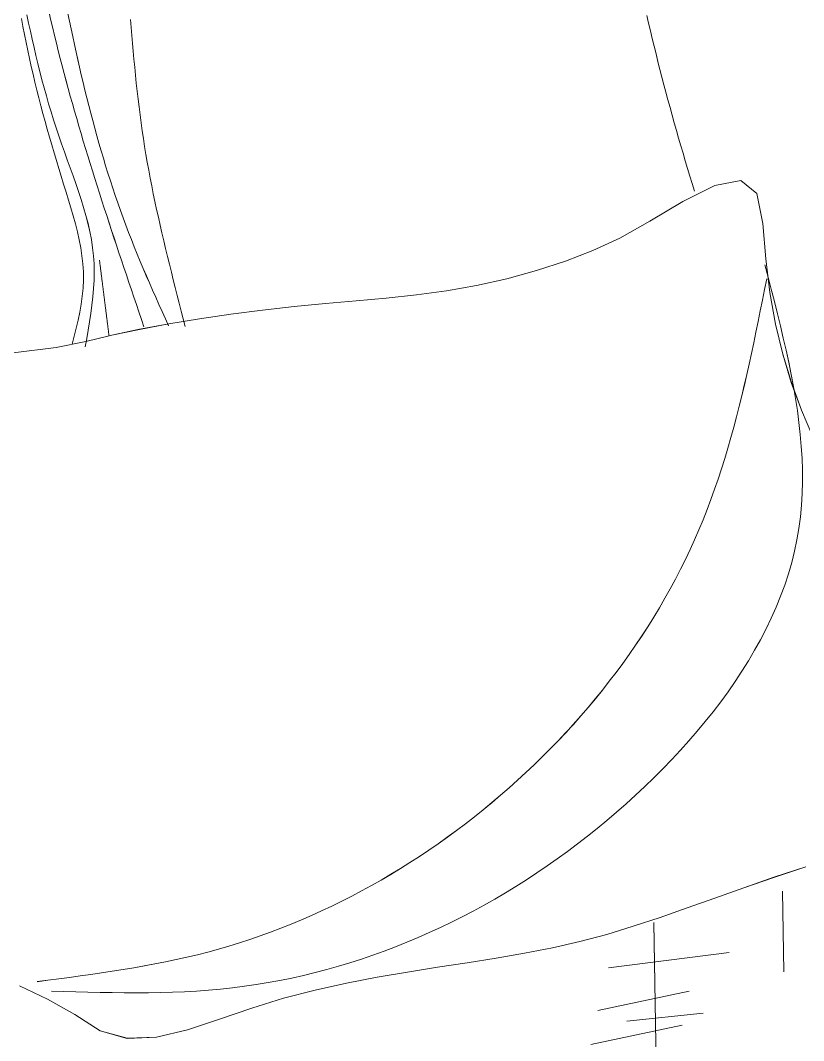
# Model space of a CAD drawing. Header units: centimetres. Extents: x 3695 to 5327, y 1631 to 2449.
# Drawn here: x 4581.9 to 4628.6, y 1905.7 to 1966.5 of the extents above; entities that cross this region are included whole.
import ezdxf

# ---------------------------------------------------------------- set-up
doc = ezdxf.new("R2010")
doc.units = ezdxf.units.CM
doc.layers.add('傢俱', color=7, linetype='Continuous', lineweight=15)

# ---------------------------------------------------------------- blocks, each defined once
blk = doc.blocks.new('沙發030')
for p, q in [((122.175, -75.342), (122.175, -113.768)), ((120.588, -107.637), (126.063, -106.57)), ((151.942, -107.429), (150.087, -107.834)), ((153.696, -107.379), (151.942, -107.429)), ((155.307, -107.844), (153.696, -107.379)), ((119.34, -108.315), (123.88, -107.915)), ((150.087, -107.834), (148.174, -108.434)), ((156.79, -108.848), (155.307, -107.844)), ((120.142, -109.649), (125.616, -108.582)), ((148.174, -108.434), (146.244, -109.067)), ((158.415, -109.799), (156.79, -108.848)), ((146.244, -109.067), (144.33, -109.614)), ((142.439, -110.072), (140.572, -110.456)), ((144.33, -109.614), (142.439, -110.072)), ((149.513, -110.134), (148.797, -110.173)), ((150.229, -110.105), (149.513, -110.134)), ((150.947, -110.087), (150.229, -110.105)), ((151.666, -110.078), (150.947, -110.087)), ((152.385, -110.078), (151.666, -110.078)), ((153.105, -110.085), (152.385, -110.078)), ((153.826, -110.099), (153.105, -110.085)), ((154.548, -110.118), (153.826, -110.099)), ((155.27, -110.142), (154.548, -110.118)), ((160.077, -110.607), (158.415, -109.799)), ((114.475, -110.716), (114.475, -115.522)), ((140.572, -110.456), (138.729, -110.781)), ((144.535, -110.683), (143.831, -110.815)), ((145.241, -110.565), (144.535, -110.683)), ((145.949, -110.46), (145.241, -110.565)), ((146.659, -110.368), (145.949, -110.46)), ((147.37, -110.29), (146.659, -110.368)), ((148.083, -110.225), (147.37, -110.29)), ((148.797, -110.173), (148.083, -110.225)), ((155.992, -110.169), (155.27, -110.142)), ((156.714, -110.199), (155.992, -110.169)), ((157.437, -110.232), (156.714, -110.199)), ((158.16, -110.265), (157.437, -110.232)), ((117.716, -111.918), (124.927, -111.118)), ((135.122, -111.316), (133.36, -111.558)), ((136.912, -111.062), (135.122, -111.316)), ((138.729, -110.781), (136.912, -111.062)), ((141.731, -111.289), (141.037, -111.472)), ((142.429, -111.118), (141.731, -111.289)), ((143.129, -110.96), (142.429, -111.118)), ((143.831, -110.815), (143.129, -110.96)), ((155.16, -111.306), (154.52, -111.393)), ((155.8, -111.224), (155.16, -111.306)), ((156.441, -111.144), (155.8, -111.224)), ((157.082, -111.067), (156.441, -111.144)), ((157.723, -110.992), (157.082, -111.067)), ((158.365, -110.918), (157.723, -110.992)), ((159.006, -110.845), (158.365, -110.918)), ((131.627, -111.802), (129.925, -112.065)), ((133.36, -111.558), (131.627, -111.802)), ((139.655, -111.878), (138.968, -112.099)), ((140.344, -111.669), (139.655, -111.878)), ((141.037, -111.472), (140.344, -111.669)), ((151.333, -111.905), (150.698, -112.028)), ((151.969, -111.79), (151.333, -111.905)), ((152.605, -111.682), (151.969, -111.79)), ((153.243, -111.58), (152.605, -111.682)), ((153.881, -111.484), (153.243, -111.58)), ((154.52, -111.393), (153.881, -111.484)), ((128.254, -112.363), (126.616, -112.709)), ((129.925, -112.065), (128.254, -112.363)), ((138.285, -112.333), (137.605, -112.579)), ((138.968, -112.099), (138.285, -112.333)), ((148.801, -112.449), (148.171, -112.609)), ((149.432, -112.3), (148.801, -112.449)), ((150.064, -112.159), (149.432, -112.3)), ((150.698, -112.028), (150.064, -112.159)), ((125.007, -113.115), (123.411, -113.573)), ((126.616, -112.709), (125.007, -113.115)), ((136.254, -113.108), (135.585, -113.39)), ((136.928, -112.837), (136.254, -113.108)), ((137.605, -112.579), (136.928, -112.837)), ((146.291, -113.154), (145.668, -113.357)), ((146.916, -112.961), (146.291, -113.154)), ((147.543, -112.78), (146.916, -112.961)), ((148.171, -112.609), (147.543, -112.78)), ((123.411, -113.573), (121.808, -114.075)), ((134.918, -113.684), (134.256, -113.99)), ((135.585, -113.39), (134.918, -113.684)), ((145.047, -113.57), (144.429, -113.794)), ((145.668, -113.357), (145.047, -113.57)), ((121.808, -114.075), (120.182, -114.613)), ((133.598, -114.308), (132.944, -114.637)), ((134.256, -113.99), (133.598, -114.308)), ((143.199, -114.272), (142.588, -114.527)), ((143.813, -114.028), (143.199, -114.272)), ((144.429, -113.794), (143.813, -114.028)), ((120.182, -114.613), (118.514, -115.178)), ((132.294, -114.977), (131.649, -115.329)), ((132.944, -114.637), (132.294, -114.977)), ((141.98, -114.791), (141.375, -115.065)), ((142.588, -114.527), (141.98, -114.791)), ((118.514, -115.178), (116.785, -115.762)), ((131.649, -115.329), (131.008, -115.692)), ((140.774, -115.348), (140.175, -115.641)), ((141.375, -115.065), (140.774, -115.348)), ((116.785, -115.762), (114.978, -116.356)), ((130.372, -116.066), (129.741, -116.451)), ((131.008, -115.692), (130.372, -116.066)), ((139.581, -115.943), (138.99, -116.255)), ((140.175, -115.641), (139.581, -115.943)), ((114.978, -116.356), (113.074, -116.953)), ((129.741, -116.451), (129.114, -116.847)), ((138.403, -116.575), (137.82, -116.905)), ((138.99, -116.255), (138.403, -116.575)), ((128.493, -117.254), (127.877, -117.672)), ((129.114, -116.847), (128.493, -117.254)), ((137.241, -117.243), (136.666, -117.591)), ((137.82, -116.905), (137.241, -117.243)), ((127.877, -117.672), (127.267, -118.1)), ((136.096, -117.946), (135.531, -118.31)), ((136.666, -117.591), (136.096, -117.946)), ((126.661, -118.539), (126.062, -118.988)), ((127.267, -118.1), (126.661, -118.539)), ((135.531, -118.31), (134.97, -118.683)), ((126.062, -118.988), (125.468, -119.447)), ((134.415, -119.064), (133.865, -119.453)), ((134.97, -118.683), (134.415, -119.064)), ((125.468, -119.447), (124.88, -119.916)), ((133.32, -119.849), (132.78, -120.254)), ((133.865, -119.453), (133.32, -119.849)), ((124.299, -120.396), (123.723, -120.885)), ((124.88, -119.916), (124.299, -120.396)), ((132.78, -120.254), (132.246, -120.666)), ((123.723, -120.885), (123.154, -121.384)), ((131.718, -121.086), (131.196, -121.514)), ((132.246, -120.666), (131.718, -121.086)), ((123.154, -121.384), (122.592, -121.893)), ((131.196, -121.514), (130.68, -121.948)), ((122.592, -121.893), (122.037, -122.412)), ((130.68, -121.948), (130.171, -122.39)), ((122.037, -122.412), (121.492, -122.939)), ((129.668, -122.839), (129.171, -123.295)), ((130.171, -122.39), (129.668, -122.839)), ((120.956, -123.476), (120.43, -124.021)), ((121.492, -122.939), (120.956, -123.476)), ((129.171, -123.295), (128.681, -123.757)), ((120.43, -124.021), (119.915, -124.575)), ((128.681, -123.757), (128.198, -124.227)), ((119.915, -124.575), (119.412, -125.138)), ((127.723, -124.702), (127.254, -125.185)), ((128.198, -124.227), (127.723, -124.702)), ((119.412, -125.138), (118.922, -125.708)), ((127.254, -125.185), (126.793, -125.673)), ((118.922, -125.708), (118.445, -126.287)), ((126.793, -125.673), (126.34, -126.168)), ((118.445, -126.287), (117.983, -126.873)), ((126.34, -126.168), (125.894, -126.669)), ((117.983, -126.873), (117.535, -127.467)), ((125.456, -127.175), (125.027, -127.688)), ((125.894, -126.669), (125.456, -127.175)), ((117.535, -127.467), (117.103, -128.068)), ((125.027, -127.688), (124.605, -128.206)), ((117.103, -128.068), (116.688, -128.676)), ((124.605, -128.206), (124.192, -128.73)), ((116.688, -128.676), (116.289, -129.292)), ((124.192, -128.73), (123.788, -129.259)), ((116.289, -129.292), (115.91, -129.914)), ((123.788, -129.259), (123.392, -129.793)), ((115.91, -129.914), (115.549, -130.542)), ((123.392, -129.793), (123.005, -130.332)), ((115.549, -130.542), (115.207, -131.177)), ((123.005, -130.332), (122.627, -130.877)), ((115.207, -131.177), (114.886, -131.818)), ((122.258, -131.426), (121.899, -131.98)), ((122.627, -130.877), (122.258, -131.426)), ((114.886, -131.818), (114.587, -132.465)), ((121.899, -131.98), (121.549, -132.539)), ((114.587, -132.465), (114.309, -133.118)), ((121.549, -132.539), (121.209, -133.102)), ((114.309, -133.118), (114.054, -133.776)), ((121.209, -133.102), (120.879, -133.67)), ((114.054, -133.776), (113.823, -134.439)), ((120.879, -133.67), (120.559, -134.242)), ((113.823, -134.439), (113.617, -135.108)), ((120.559, -134.242), (120.249, -134.818)), ((120.249, -134.818), (119.949, -135.398)), ((113.617, -135.108), (113.435, -135.781)), ((119.949, -135.398), (119.66, -135.982)), ((113.435, -135.781), (113.28, -136.459)), ((119.66, -135.982), (119.381, -136.569)), ((113.28, -136.459), (113.151, -137.142)), ((119.381, -136.569), (119.113, -137.161)), ((113.151, -137.142), (113.049, -137.829)), ((119.113, -137.161), (118.856, -137.755)), ((113.049, -137.829), (112.972, -138.519)), ((118.856, -137.755), (118.609, -138.353)), ((112.972, -138.519), (112.92, -139.214)), ((118.609, -138.353), (118.371, -138.955)), ((112.92, -139.214), (112.891, -139.912)), ((118.371, -138.955), (118.143, -139.559)), ((112.891, -139.912), (112.884, -140.614)), ((118.143, -139.559), (117.923, -140.166)), ((117.923, -140.166), (117.712, -140.776)), ((112.884, -140.614), (112.897, -141.319)), ((117.712, -140.776), (117.509, -141.388)), ((112.897, -141.319), (112.93, -142.028)), ((117.509, -141.388), (117.313, -142.003)), ((112.93, -142.028), (112.981, -142.739)), ((117.313, -142.003), (117.124, -142.621)), ((112.244, -142.584), (112.894, -144.193)), ((112.981, -142.739), (113.049, -143.453)), ((117.124, -142.621), (116.942, -143.24)), ((113.049, -143.453), (113.133, -144.169)), ((116.942, -143.24), (116.765, -143.862)), ((112.894, -144.193), (113.464, -145.841)), ((113.133, -144.169), (113.231, -144.888)), ((116.765, -143.862), (116.595, -144.485)), ((116.595, -144.485), (116.43, -145.11)), ((113.231, -144.888), (113.343, -145.609)), ((116.43, -145.11), (116.269, -145.737)), ((113.343, -145.609), (113.467, -146.331)), ((113.464, -145.841), (113.95, -147.55)), ((116.269, -145.737), (116.113, -146.365)), ((113.467, -146.331), (113.602, -147.056)), ((116.113, -146.365), (115.961, -146.994)), ((113.602, -147.056), (113.747, -147.782)), ((115.961, -146.994), (115.812, -147.625)), ((113.747, -147.782), (113.9, -148.509)), ((113.95, -147.55), (114.348, -149.34)), ((115.812, -147.625), (115.667, -148.257)), ((115.667, -148.257), (115.524, -148.889)), ((157.267, -148.642), (159.826, -148.373)), ((113.9, -148.509), (114.06, -149.238)), ((115.524, -148.889), (115.383, -149.522)), ((154.102, -149.291), (155.491, -148.978)), ((155.435, -149.164), (155.531, -148.668)), ((155.491, -148.978), (157.267, -148.642)), ((156.172, -149.306), (156.3, -148.829)), ((114.06, -149.238), (114.227, -149.968)), ((114.348, -149.34), (114.655, -151.23)), ((115.383, -149.522), (115.244, -150.156)), ((150.52, -149.951), (152.276, -149.652)), ((152.276, -149.652), (153.937, -149.327)), ((153.937, -149.327), (154.102, -149.291)), ((154.102, -149.291), (154.107, -149.337)), ((154.107, -149.337), (154.112, -149.382)), ((154.112, -149.382), (154.117, -149.427)), ((154.117, -149.427), (154.122, -149.472)), ((154.122, -149.472), (154.127, -149.517)), ((154.127, -149.517), (154.132, -149.562)), ((154.132, -149.562), (154.137, -149.608)), ((154.137, -149.608), (154.142, -149.653)), ((154.142, -149.653), (154.147, -149.698)), ((155.251, -150.154), (155.341, -149.659)), ((155.341, -149.659), (155.435, -149.164)), ((156.048, -149.783), (156.172, -149.306)), ((114.227, -149.968), (114.398, -150.698)), ((115.244, -150.156), (115.107, -150.79)), ((146.823, -150.466), (148.695, -150.223)), ((148.695, -150.223), (150.52, -149.951)), ((149.657, -150.235), (149.544, -149.768)), ((149.77, -150.702), (149.657, -150.235)), ((150.725, -150.257), (150.539, -149.828)), ((150.91, -150.687), (150.725, -150.257)), ((152.153, -150.244), (152.01, -149.8)), ((152.296, -150.688), (152.153, -150.244)), ((154.147, -149.698), (154.152, -149.743)), ((154.152, -149.743), (154.157, -149.788)), ((154.157, -149.788), (154.162, -149.834)), ((154.162, -149.834), (154.167, -149.879)), ((154.167, -149.879), (154.172, -149.924)), ((154.172, -149.924), (154.177, -149.969)), ((154.177, -149.969), (154.182, -150.014)), ((154.182, -150.014), (154.187, -150.059)), ((154.187, -150.059), (154.191, -150.105)), ((154.191, -150.105), (154.196, -150.15)), ((154.196, -150.15), (154.201, -150.195)), ((154.201, -150.195), (154.206, -150.24)), ((154.206, -150.24), (154.211, -150.285)), ((154.211, -150.285), (154.216, -150.331)), ((155.168, -150.649), (155.251, -150.154)), ((155.824, -150.737), (155.931, -150.26)), ((155.931, -150.26), (156.048, -149.783)), ((114.398, -150.698), (114.573, -151.429)), ((115.107, -150.79), (114.97, -151.425)), ((141.173, -151.012), (143.039, -150.862)), ((143.039, -150.862), (144.93, -150.68)), ((144.93, -150.68), (146.823, -150.466)), ((149.882, -151.17), (149.77, -150.702)), ((151.094, -151.116), (150.91, -150.687)), ((152.439, -151.132), (152.296, -150.688)), ((154.216, -150.331), (154.221, -150.376)), ((154.221, -150.376), (154.226, -150.421)), ((154.226, -150.421), (154.231, -150.466)), ((154.231, -150.466), (154.236, -150.511)), ((154.236, -150.511), (154.241, -150.556)), ((154.241, -150.556), (154.246, -150.602)), ((154.246, -150.602), (154.251, -150.647)), ((154.251, -150.647), (154.256, -150.692)), ((154.256, -150.692), (154.261, -150.737)), ((154.261, -150.737), (154.266, -150.782)), ((154.266, -150.782), (154.271, -150.828)), ((154.271, -150.828), (154.276, -150.873)), ((154.276, -150.873), (154.281, -150.918)), ((155.094, -151.142), (155.168, -150.649)), ((155.731, -151.214), (155.824, -150.737)), ((114.573, -151.429), (114.75, -152.16)), ((114.655, -151.23), (114.868, -153.242)), ((114.97, -151.425), (114.834, -152.059)), ((133.943, -151.644), (135.736, -151.433)), ((135.736, -151.433), (137.532, -151.273)), ((137.532, -151.273), (139.341, -151.141)), ((139.341, -151.141), (141.173, -151.012)), ((149.994, -151.637), (149.882, -151.17)), ((151.278, -151.546), (151.094, -151.116)), ((152.581, -151.576), (152.439, -151.132)), ((154.281, -150.918), (154.286, -150.963)), ((154.286, -150.963), (154.29, -151.008)), ((154.29, -151.008), (154.295, -151.053)), ((154.295, -151.053), (154.3, -151.099)), ((154.3, -151.099), (154.305, -151.144)), ((154.305, -151.144), (154.31, -151.189)), ((154.31, -151.189), (154.315, -151.234)), ((154.315, -151.234), (154.32, -151.279)), ((154.32, -151.279), (154.325, -151.325)), ((154.325, -151.325), (154.33, -151.37)), ((154.33, -151.37), (154.335, -151.415)), ((154.335, -151.415), (154.34, -151.46)), ((154.34, -151.46), (154.345, -151.505)), ((154.345, -151.505), (154.35, -151.55)), ((155.03, -151.635), (155.094, -151.142)), ((155.656, -151.692), (155.731, -151.214)), ((130.332, -152.313), (132.14, -151.933)), ((132.14, -151.933), (133.943, -151.644)), ((150.105, -152.104), (149.994, -151.637)), ((150.216, -152.572), (150.105, -152.104)), ((151.46, -151.976), (151.278, -151.546)), ((151.641, -152.406), (151.46, -151.976)), ((152.724, -152.02), (152.581, -151.576)), ((152.866, -152.464), (152.724, -152.02)), ((154.35, -151.55), (154.355, -151.596)), ((154.355, -151.596), (154.36, -151.641)), ((154.36, -151.641), (154.365, -151.686)), ((154.365, -151.686), (154.37, -151.731)), ((154.37, -151.731), (154.375, -151.776)), ((154.375, -151.776), (154.38, -151.822)), ((154.38, -151.822), (154.385, -151.867)), ((154.385, -151.867), (154.389, -151.912)), ((154.389, -151.912), (154.394, -151.957)), ((154.394, -151.957), (154.399, -152.002)), ((154.399, -152.002), (154.404, -152.047)), ((154.404, -152.047), (154.409, -152.093)), ((154.409, -152.093), (154.414, -152.138)), ((154.944, -152.618), (154.98, -152.127)), ((154.98, -152.127), (155.03, -151.635)), ((155.602, -152.169), (155.656, -151.692)), ((114.75, -152.16), (114.929, -152.892)), ((128.546, -152.777), (130.332, -152.313)), ((150.325, -153.039), (150.216, -152.572)), ((151.82, -152.838), (151.641, -152.406)), ((153.008, -152.909), (152.866, -152.464)), ((154.414, -152.138), (154.419, -152.183)), ((154.419, -152.183), (154.424, -152.228)), ((154.424, -152.228), (154.429, -152.273)), ((154.429, -152.273), (154.434, -152.319)), ((154.434, -152.319), (154.439, -152.364)), ((154.439, -152.364), (154.444, -152.409)), ((154.444, -152.409), (154.449, -152.454)), ((154.449, -152.454), (154.454, -152.499)), ((154.454, -152.499), (154.459, -152.544)), ((154.459, -152.544), (154.464, -152.59)), ((154.464, -152.59), (154.469, -152.635)), ((154.469, -152.635), (154.474, -152.68)), ((154.474, -152.68), (154.479, -152.725)), ((154.479, -152.725), (154.484, -152.77)), ((154.927, -153.108), (154.944, -152.618)), ((155.57, -153.126), (155.573, -152.648)), ((155.573, -152.648), (155.602, -152.169)), ((114.868, -153.242), (115.003, -155.364)), ((125.176, -153.912), (126.817, -153.313)), ((126.817, -153.313), (128.546, -152.777)), ((150.433, -153.507), (150.325, -153.039)), ((151.997, -153.27), (151.82, -152.838)), ((152.172, -153.703), (151.997, -153.27)), ((153.15, -153.353), (153.008, -152.909)), ((154.484, -152.77), (154.489, -152.816)), ((154.489, -152.816), (154.493, -152.861)), ((154.493, -152.861), (154.498, -152.906)), ((154.498, -152.906), (154.503, -152.951)), ((154.503, -152.951), (154.508, -152.996)), ((154.508, -152.996), (154.513, -153.041)), ((154.513, -153.041), (154.518, -153.087)), ((154.518, -153.087), (154.523, -153.132)), ((154.523, -153.132), (154.528, -153.177)), ((154.528, -153.177), (154.533, -153.222)), ((154.533, -153.222), (154.538, -153.267)), ((154.538, -153.267), (154.543, -153.313)), ((154.543, -153.313), (154.548, -153.358)), ((154.929, -153.596), (154.927, -153.108)), ((155.593, -153.605), (155.57, -153.126)), ((123.558, -154.628), (125.176, -153.912)), ((150.54, -153.975), (150.433, -153.507)), ((152.344, -154.136), (152.172, -153.703)), ((153.291, -153.798), (153.15, -153.353)), ((153.432, -154.242), (153.291, -153.798)), ((154.548, -153.358), (154.553, -153.403)), ((154.553, -153.403), (154.558, -153.448)), ((154.558, -153.448), (154.563, -153.493)), ((154.563, -153.493), (154.568, -153.538)), ((154.568, -153.538), (154.573, -153.584)), ((154.573, -153.584), (154.578, -153.629)), ((154.578, -153.629), (154.583, -153.674)), ((154.583, -153.674), (154.588, -153.719)), ((154.588, -153.719), (154.592, -153.764)), ((154.592, -153.764), (154.597, -153.81)), ((154.952, -154.082), (154.929, -153.596)), ((155.638, -154.084), (155.593, -153.605)), ((150.645, -154.443), (150.54, -153.975)), ((150.749, -154.911), (150.645, -154.443)), ((152.512, -154.571), (152.344, -154.136)), ((153.572, -154.687), (153.432, -154.242)), ((154.998, -154.566), (154.952, -154.082)), ((155.704, -154.563), (155.638, -154.084)), ((121.754, -155.607), (123.558, -154.628)), ((150.85, -155.379), (150.749, -154.911)), ((152.678, -155.007), (152.512, -154.571)), ((152.84, -155.445), (152.678, -155.007)), ((153.711, -155.132), (153.572, -154.687)), ((153.85, -155.577), (153.711, -155.132)), ((155.064, -155.049), (154.998, -154.566)), ((155.148, -155.531), (155.064, -155.049)), ((155.787, -155.042), (155.704, -154.563)), ((155.886, -155.521), (155.787, -155.042)), ((115.003, -155.364), (115.332, -157.159)), ((119.76, -156.756), (121.754, -155.607)), ((150.95, -155.848), (150.85, -155.379)), ((152.998, -155.883), (152.84, -155.445)), ((153.988, -156.022), (153.85, -155.577)), ((155.248, -156.012), (155.148, -155.531)), ((155.997, -155.999), (155.886, -155.521)), ((151.047, -156.316), (150.95, -155.848)), ((151.142, -156.785), (151.047, -156.316)), ((153.153, -156.323), (152.998, -155.883)), ((153.304, -156.765), (153.153, -156.323)), ((154.126, -156.467), (153.988, -156.022)), ((155.364, -156.491), (155.248, -156.012)), ((156.119, -156.477), (155.997, -155.999)), ((117.839, -157.674), (119.76, -156.756)), ((151.235, -157.255), (151.142, -156.785)), ((153.452, -157.207), (153.304, -156.765)), ((154.263, -156.913), (154.126, -156.467)), ((154.398, -157.359), (154.263, -156.913)), ((155.491, -156.97), (155.364, -156.491)), ((155.63, -157.448), (155.491, -156.97)), ((156.249, -156.954), (156.119, -156.477)), ((156.384, -157.43), (156.249, -156.954)), ((115.332, -157.159), (116.272, -157.945)), ((119.181, -157.811), (119.048, -157.358)), ((151.325, -157.724), (151.235, -157.255)), ((153.596, -157.651), (153.452, -157.207)), ((154.533, -157.805), (154.398, -157.359)), ((155.777, -157.925), (155.63, -157.448)), ((156.522, -157.906), (156.384, -157.43)), ((116.272, -157.945), (117.839, -157.674)), ((119.313, -158.264), (119.181, -157.811)), ((151.411, -158.194), (151.325, -157.724)), ((151.495, -158.664), (151.411, -158.194)), ((153.737, -158.096), (153.596, -157.651)), ((153.874, -158.542), (153.737, -158.096)), ((154.667, -158.251), (154.533, -157.805)), ((155.932, -158.402), (155.777, -157.925)), ((156.661, -158.38), (156.522, -157.906)), ((119.444, -158.717), (119.313, -158.264)), ((119.574, -159.171), (119.444, -158.717)), ((151.576, -159.135), (151.495, -158.664)), ((154.009, -158.989), (153.874, -158.542)), ((154.8, -158.698), (154.667, -158.251)), ((154.932, -159.144), (154.8, -158.698)), ((156.092, -158.879), (155.932, -158.402)), ((156.799, -158.853), (156.661, -158.38)), ((119.701, -159.626), (119.574, -159.171)), ((151.653, -159.606), (151.576, -159.135)), ((154.14, -159.437), (154.009, -158.989)), ((155.063, -159.591), (154.932, -159.144)), ((156.255, -159.355), (156.092, -158.879)), ((156.42, -159.832), (156.255, -159.355)), ((156.935, -159.325), (156.799, -158.853)), ((157.069, -159.796), (156.935, -159.325)), ((119.827, -160.081), (119.701, -159.626)), ((151.726, -160.077), (151.653, -159.606)), ((154.268, -159.886), (154.14, -159.437)), ((154.393, -160.335), (154.268, -159.886)), ((155.192, -160.039), (155.063, -159.591)), ((155.32, -160.487), (155.192, -160.039)), ((156.584, -160.309), (156.42, -159.832)), ((157.201, -160.266), (157.069, -159.796)), ((119.952, -160.536), (119.827, -160.081)), ((120.075, -160.992), (119.952, -160.536)), ((151.796, -160.548), (151.726, -160.077)), ((151.862, -161.02), (151.796, -160.548)), ((154.516, -160.786), (154.393, -160.335)), ((155.447, -160.935), (155.32, -160.487)), ((156.746, -160.787), (156.584, -160.309)), ((157.331, -160.736), (157.201, -160.266)), ((120.196, -161.448), (120.075, -160.992)), ((151.924, -161.493), (151.862, -161.02)), ((154.636, -161.238), (154.516, -160.786)), ((154.753, -161.69), (154.636, -161.238)), ((155.573, -161.383), (155.447, -160.935)), ((156.904, -161.265), (156.746, -160.787)), ((157.459, -161.205), (157.331, -160.736)), ((157.585, -161.674), (157.459, -161.205)), ((120.315, -161.905), (120.196, -161.448)), ((151.983, -161.965), (151.924, -161.493)), ((154.867, -162.144), (154.753, -161.69)), ((155.697, -161.832), (155.573, -161.383)), ((155.82, -162.281), (155.697, -161.832)), ((157.056, -161.744), (156.904, -161.265)), ((157.202, -162.224), (157.056, -161.744)), ((157.708, -162.143), (157.585, -161.674)), ((120.433, -162.362), (120.315, -161.905)), ((120.549, -162.82), (120.433, -162.362)), ((152.039, -162.439), (151.983, -161.965)), ((152.091, -162.912), (152.039, -162.439)), ((154.979, -162.598), (154.867, -162.144)), ((155.942, -162.73), (155.82, -162.281)), ((157.343, -162.704), (157.202, -162.224)), ((157.828, -162.612), (157.708, -162.143)), ((120.664, -163.278), (120.549, -162.82)), ((152.141, -163.386), (152.091, -162.912)), ((155.089, -163.053), (154.979, -162.598)), ((155.196, -163.508), (155.089, -163.053)), ((156.061, -163.18), (155.942, -162.73)), ((157.478, -163.185), (157.343, -162.704)), ((157.945, -163.082), (157.828, -162.612)), ((158.06, -163.551), (157.945, -163.082)), ((120.777, -163.736), (120.664, -163.278)), ((152.188, -163.86), (152.141, -163.386)), ((155.301, -163.964), (155.196, -163.508)), ((156.179, -163.631), (156.061, -163.18)), ((156.296, -164.081), (156.179, -163.631)), ((157.609, -163.667), (157.478, -163.185)), ((157.734, -164.149), (157.609, -163.667)), ((158.171, -164.022), (158.06, -163.551)), ((120.888, -164.195), (120.777, -163.736)), ((120.998, -164.654), (120.888, -164.195)), ((152.232, -164.335), (152.188, -163.86)), ((155.404, -164.421), (155.301, -163.964)), ((156.411, -164.533), (156.296, -164.081)), ((157.855, -164.631), (157.734, -164.149)), ((158.279, -164.493), (158.171, -164.022)), ((121.106, -165.114), (120.998, -164.654)), ((152.273, -164.81), (152.232, -164.335)), ((152.313, -165.285), (152.273, -164.81)), ((155.505, -164.878), (155.404, -164.421)), ((155.604, -165.335), (155.505, -164.878)), ((156.524, -164.984), (156.411, -164.533)), ((157.971, -165.115), (157.855, -164.631)), ((158.383, -164.964), (158.279, -164.493)), ((121.213, -165.574), (121.106, -165.114)), ((152.35, -165.761), (152.313, -165.285)), ((155.701, -165.793), (155.604, -165.335)), ((156.635, -165.436), (156.524, -164.984)), ((156.744, -165.889), (156.635, -165.436)), ((158.084, -165.598), (157.971, -165.115)), ((158.484, -165.437), (158.383, -164.964)), ((158.581, -165.911), (158.484, -165.437)), ((121.318, -166.034), (121.213, -165.574)), ((121.422, -166.495), (121.318, -166.034)), ((152.386, -166.237), (152.35, -165.761)), ((155.796, -166.252), (155.701, -165.793)), ((156.852, -166.342), (156.744, -165.889)), ((158.192, -166.082), (158.084, -165.598)), ((158.297, -166.567), (158.192, -166.082)), ((158.674, -166.387), (158.581, -165.911)), ((121.524, -166.956), (121.422, -166.495)), ((152.42, -166.714), (152.386, -166.237)), ((152.452, -167.19), (152.42, -166.714)), ((155.889, -166.711), (155.796, -166.252)), ((155.981, -167.17), (155.889, -166.711)), ((156.957, -166.795), (156.852, -166.342)), ((158.399, -167.052), (158.297, -166.567)), ((158.764, -166.863), (158.674, -166.387)), ((121.624, -167.418), (121.524, -166.956)), ((152.483, -167.667), (152.452, -167.19)), ((156.071, -167.63), (155.981, -167.17)), ((157.061, -167.249), (156.957, -166.795)), ((157.163, -167.704), (157.061, -167.249)), ((158.497, -167.537), (158.399, -167.052)), ((158.851, -167.34), (158.764, -166.863)), ((158.935, -167.818), (158.851, -167.34)), ((121.723, -167.88), (121.624, -167.418)), ((152.513, -168.145), (152.483, -167.667)), ((156.159, -168.09), (156.071, -167.63)), ((157.263, -168.159), (157.163, -167.704)), ((158.593, -168.022), (158.497, -167.537)), ((159.017, -168.297), (158.935, -167.818)), ((156.247, -168.55), (156.159, -168.09)), ((157.361, -168.614), (157.263, -168.159)), ((158.686, -168.508), (158.593, -168.022))]:
    blk.add_line(p, q)

msp = doc.modelspace()

# ---------------------------------------------------------------- linework, layer by layer
at = {"layer": '傢俱'}
for p, q in [((4582.305, 1966.853), (4582.406, 1966.369)), ((4583.628, 1966.981), (4583.734, 1966.527)), ((4584.744, 1966.935), (4584.838, 1966.476)), ((4619.273, 1966.824), (4619.38, 1966.364)), ((4581.978, 1966.637), (4582.068, 1966.16)), ((4582.068, 1966.16), (4582.16, 1965.683)), ((4582.406, 1966.369), (4582.51, 1965.885)), ((4583.734, 1966.527), (4583.841, 1966.074)), ((4584.838, 1966.476), (4584.934, 1966.018)), ((4588.484, 1966.59), (4588.521, 1966.113)), ((4619.38, 1966.364), (4619.488, 1965.904)), ((4582.16, 1965.683), (4582.254, 1965.207)), ((4582.51, 1965.885), (4582.616, 1965.402)), ((4583.841, 1966.074), (4583.95, 1965.621)), ((4583.95, 1965.621), (4584.061, 1965.169)), ((4584.934, 1966.018), (4585.032, 1965.56)), ((4585.032, 1965.56), (4585.131, 1965.102)), ((4588.521, 1966.113), (4588.56, 1965.637)), ((4588.56, 1965.637), (4588.6, 1965.161)), ((4619.488, 1965.904), (4619.597, 1965.444)), ((4582.254, 1965.207), (4582.352, 1964.732)), ((4582.616, 1965.402), (4582.726, 1964.919)), ((4582.726, 1964.919), (4582.838, 1964.436)), ((4584.061, 1965.169), (4584.174, 1964.717)), ((4585.131, 1965.102), (4585.232, 1964.645)), ((4588.6, 1965.161), (4588.641, 1964.685)), ((4619.597, 1965.444), (4619.708, 1964.985)), ((4619.708, 1964.985), (4619.821, 1964.527)), ((4582.352, 1964.732), (4582.453, 1964.259)), ((4582.838, 1964.436), (4582.955, 1963.954)), ((4584.174, 1964.717), (4584.289, 1964.266)), ((4585.232, 1964.645), (4585.334, 1964.188)), ((4588.641, 1964.685), (4588.685, 1964.21)), ((4619.821, 1964.527), (4619.935, 1964.068)), ((4582.453, 1964.259), (4582.557, 1963.786)), ((4582.557, 1963.786), (4582.666, 1963.315)), ((4582.955, 1963.954), (4583.075, 1963.472)), ((4584.289, 1964.266), (4584.406, 1963.815)), ((4584.406, 1963.815), (4584.524, 1963.365)), ((4585.334, 1964.188), (4585.439, 1963.731)), ((4585.439, 1963.731), (4585.545, 1963.275)), ((4588.685, 1964.21), (4588.73, 1963.734)), ((4588.73, 1963.734), (4588.777, 1963.26)), ((4619.935, 1964.068), (4620.051, 1963.61)), ((4582.666, 1963.315), (4582.778, 1962.845)), ((4583.075, 1963.472), (4583.199, 1962.991)), ((4584.524, 1963.365), (4584.645, 1962.915)), ((4585.545, 1963.275), (4585.653, 1962.82)), ((4588.777, 1963.26), (4588.826, 1962.786)), ((4620.051, 1963.61), (4620.168, 1963.153)), ((4620.168, 1963.153), (4620.287, 1962.696)), ((4582.778, 1962.845), (4582.893, 1962.376)), ((4583.199, 1962.991), (4583.328, 1962.51)), ((4583.328, 1962.51), (4583.461, 1962.03)), ((4584.645, 1962.915), (4584.767, 1962.466)), ((4584.767, 1962.466), (4584.89, 1962.017)), ((4585.653, 1962.82), (4585.763, 1962.365)), ((4588.826, 1962.786), (4588.878, 1962.312)), ((4620.287, 1962.696), (4620.407, 1962.24)), ((4582.893, 1962.376), (4583.012, 1961.908)), ((4583.012, 1961.908), (4583.134, 1961.44)), ((4583.461, 1962.03), (4583.599, 1961.551)), ((4584.89, 1962.017), (4585.016, 1961.569)), ((4585.763, 1962.365), (4585.876, 1961.91)), ((4585.876, 1961.91), (4585.99, 1961.457)), ((4588.878, 1962.312), (4588.933, 1961.838)), ((4620.407, 1962.24), (4620.529, 1961.783)), ((4583.134, 1961.44), (4583.259, 1960.972)), ((4583.599, 1961.551), (4583.742, 1961.072)), ((4585.016, 1961.569), (4585.143, 1961.121)), ((4585.99, 1961.457), (4586.107, 1961.004)), ((4588.933, 1961.838), (4588.99, 1961.365)), ((4588.99, 1961.365), (4589.05, 1960.893)), ((4620.529, 1961.783), (4620.653, 1961.328)), ((4620.653, 1961.328), (4620.778, 1960.873)), ((4583.259, 1960.972), (4583.387, 1960.505)), ((4583.742, 1961.072), (4583.891, 1960.594)), ((4585.143, 1961.121), (4585.272, 1960.674)), ((4585.272, 1960.674), (4585.402, 1960.226)), ((4586.107, 1961.004), (4586.227, 1960.552)), ((4589.05, 1960.893), (4589.113, 1960.42)), ((4620.778, 1960.873), (4620.905, 1960.418)), ((4583.387, 1960.505), (4583.517, 1960.038)), ((4583.517, 1960.038), (4583.65, 1959.571)), ((4583.891, 1960.594), (4584.045, 1960.117)), ((4584.045, 1960.117), (4584.204, 1959.64)), ((4585.402, 1960.226), (4585.533, 1959.78)), ((4586.227, 1960.552), (4586.348, 1960.1)), ((4586.348, 1960.1), (4586.473, 1959.65)), ((4589.113, 1960.42), (4589.18, 1959.949)), ((4620.905, 1960.418), (4621.033, 1959.964)), ((4583.65, 1959.571), (4583.786, 1959.104)), ((4584.204, 1959.64), (4584.37, 1959.165)), ((4585.533, 1959.78), (4585.666, 1959.334)), ((4586.473, 1959.65), (4586.6, 1959.2)), ((4589.18, 1959.949), (4589.25, 1959.477)), ((4589.25, 1959.477), (4589.323, 1959.006)), ((4621.033, 1959.964), (4621.163, 1959.51)), ((4621.163, 1959.51), (4621.295, 1959.057)), ((4583.786, 1959.104), (4583.923, 1958.636)), ((4584.37, 1959.165), (4584.54, 1958.69)), ((4585.666, 1959.334), (4585.8, 1958.888)), ((4585.8, 1958.888), (4585.936, 1958.442)), ((4586.6, 1959.2), (4586.73, 1958.751)), ((4589.323, 1959.006), (4589.401, 1958.536)), ((4621.295, 1959.057), (4621.429, 1958.604)), ((4583.923, 1958.636), (4584.063, 1958.168)), ((4584.54, 1958.69), (4584.712, 1958.215)), ((4584.712, 1958.215), (4584.884, 1957.741)), ((4585.936, 1958.442), (4586.073, 1957.997)), ((4586.73, 1958.751), (4586.862, 1958.304)), ((4586.862, 1958.304), (4586.998, 1957.857)), ((4589.401, 1958.536), (4589.482, 1958.066)), ((4621.429, 1958.604), (4621.564, 1958.152)), ((4584.063, 1958.168), (4584.205, 1957.699)), ((4584.205, 1957.699), (4584.349, 1957.23)), ((4584.884, 1957.741), (4585.055, 1957.267)), ((4586.073, 1957.997), (4586.211, 1957.552)), ((4586.998, 1957.857), (4587.136, 1957.411)), ((4589.482, 1958.066), (4589.566, 1957.596)), ((4589.566, 1957.596), (4589.655, 1957.127)), ((4621.564, 1958.152), (4621.701, 1957.7)), ((4621.701, 1957.7), (4621.839, 1957.248)), ((4584.349, 1957.23), (4584.494, 1956.759)), ((4585.055, 1957.267), (4585.222, 1956.793)), ((4586.211, 1957.552), (4586.35, 1957.107)), ((4586.35, 1957.107), (4586.49, 1956.663)), ((4587.136, 1957.411), (4587.278, 1956.966)), ((4589.655, 1957.127), (4589.746, 1956.659)), ((4621.839, 1957.248), (4621.979, 1956.797)), ((4584.494, 1956.759), (4584.64, 1956.287)), ((4585.222, 1956.793), (4585.385, 1956.319)), ((4586.49, 1956.663), (4586.631, 1956.219)), ((4587.278, 1956.966), (4587.423, 1956.523)), ((4587.423, 1956.523), (4587.571, 1956.08)), ((4589.746, 1956.659), (4589.84, 1956.19)), ((4623.322, 1956.683), (4621.417, 1955.733)), ((4621.979, 1956.797), (4622.119, 1956.347)), ((4624.885, 1956.979), (4623.322, 1956.683)), ((4625.838, 1956.208), (4624.885, 1956.979)), ((4584.64, 1956.287), (4584.786, 1955.814)), ((4584.786, 1955.814), (4584.929, 1955.341)), ((4585.385, 1956.319), (4585.54, 1955.844)), ((4585.54, 1955.844), (4585.686, 1955.368)), ((4586.631, 1956.219), (4586.773, 1955.775)), ((4586.773, 1955.775), (4586.916, 1955.331)), ((4587.571, 1956.08), (4587.722, 1955.639)), ((4589.84, 1956.19), (4589.938, 1955.722)), ((4626.195, 1954.419), (4625.838, 1956.208)), ((4584.929, 1955.341), (4585.067, 1954.866)), ((4585.686, 1955.368), (4585.822, 1954.892)), ((4586.916, 1955.331), (4587.06, 1954.888)), ((4587.722, 1955.639), (4587.877, 1955.199)), ((4587.877, 1955.199), (4588.035, 1954.76)), ((4589.938, 1955.722), (4590.038, 1955.254)), ((4590.038, 1955.254), (4590.14, 1954.787)), ((4621.417, 1955.733), (4619.441, 1954.552)), ((4585.067, 1954.866), (4585.196, 1954.39)), ((4585.822, 1954.892), (4585.945, 1954.414)), ((4587.06, 1954.888), (4587.204, 1954.445)), ((4588.035, 1954.76), (4588.196, 1954.323)), ((4590.14, 1954.787), (4590.245, 1954.32)), ((4585.196, 1954.39), (4585.316, 1953.914)), ((4585.945, 1954.414), (4586.053, 1953.936)), ((4587.204, 1954.445), (4587.35, 1954.002)), ((4587.35, 1954.002), (4587.496, 1953.559)), ((4588.196, 1954.323), (4588.362, 1953.887)), ((4590.245, 1954.32), (4590.352, 1953.853)), ((4619.441, 1954.552), (4617.653, 1953.544)), ((4626.365, 1952.299), (4626.195, 1954.419)), ((4585.316, 1953.914), (4585.422, 1953.437)), ((4585.422, 1953.437), (4585.513, 1952.959)), ((4586.053, 1953.936), (4586.145, 1953.455)), ((4586.145, 1953.455), (4586.219, 1952.973)), ((4587.496, 1953.559), (4587.643, 1953.117)), ((4588.362, 1953.887), (4588.531, 1953.452)), ((4588.531, 1953.452), (4588.704, 1953.019)), ((4590.352, 1953.853), (4590.462, 1953.386)), ((4590.462, 1953.386), (4590.573, 1952.92)), ((4617.653, 1953.544), (4616.047, 1952.802)), ((4585.513, 1952.959), (4585.586, 1952.481)), ((4586.219, 1952.973), (4586.272, 1952.49)), ((4587.643, 1953.117), (4587.79, 1952.674)), ((4588.704, 1953.019), (4588.88, 1952.586)), ((4590.573, 1952.92), (4590.686, 1952.454)), ((4616.047, 1952.802), (4614.417, 1952.177)), ((4585.586, 1952.481), (4585.639, 1952.003)), ((4586.272, 1952.49), (4586.304, 1952.004)), ((4586.637, 1952.178), (4586.631, 1952.223)), ((4586.643, 1952.133), (4586.637, 1952.178)), ((4586.648, 1952.088), (4586.643, 1952.133)), ((4587.79, 1952.674), (4587.938, 1952.232)), ((4587.938, 1952.232), (4588.086, 1951.79)), ((4588.88, 1952.586), (4589.059, 1952.155)), ((4589.059, 1952.155), (4589.24, 1951.725)), ((4590.686, 1952.454), (4590.8, 1951.988)), ((4614.417, 1952.177), (4612.696, 1951.613)), ((4626.61, 1950.291), (4626.365, 1952.299)), ((4585.639, 1952.003), (4585.67, 1951.524)), ((4585.67, 1951.524), (4585.675, 1951.046)), ((4586.304, 1952.004), (4586.313, 1951.516)), ((4586.313, 1951.516), (4586.304, 1951.026)), ((4586.654, 1952.043), (4586.648, 1952.088)), ((4586.66, 1951.998), (4586.654, 1952.043)), ((4586.665, 1951.953), (4586.66, 1951.998)), ((4586.671, 1951.907), (4586.665, 1951.953)), ((4586.677, 1951.862), (4586.671, 1951.907)), ((4586.682, 1951.817), (4586.677, 1951.862)), ((4586.688, 1951.772), (4586.682, 1951.817)), ((4586.694, 1951.727), (4586.688, 1951.772)), ((4586.7, 1951.682), (4586.694, 1951.727)), ((4586.705, 1951.637), (4586.7, 1951.682)), ((4586.711, 1951.592), (4586.705, 1951.637)), ((4586.717, 1951.547), (4586.711, 1951.592)), ((4586.722, 1951.502), (4586.717, 1951.547)), ((4588.086, 1951.79), (4588.235, 1951.348)), ((4589.24, 1951.725), (4589.424, 1951.296)), ((4590.8, 1951.988), (4590.916, 1951.522)), ((4590.916, 1951.522), (4591.032, 1951.056)), ((4612.696, 1951.613), (4610.918, 1951.12)), ((4626.5, 1951.219), (4626.31, 1951.948)), ((4585.675, 1951.046), (4585.653, 1950.567)), ((4586.304, 1951.026), (4586.276, 1950.535)), ((4586.728, 1951.456), (4586.722, 1951.502)), ((4586.734, 1951.411), (4586.728, 1951.456)), ((4586.739, 1951.366), (4586.734, 1951.411)), ((4586.745, 1951.321), (4586.739, 1951.366)), ((4586.751, 1951.276), (4586.745, 1951.321)), ((4586.756, 1951.231), (4586.751, 1951.276)), ((4586.762, 1951.186), (4586.756, 1951.231)), ((4586.768, 1951.141), (4586.762, 1951.186)), ((4586.773, 1951.096), (4586.768, 1951.141)), ((4586.779, 1951.051), (4586.773, 1951.096)), ((4586.785, 1951.005), (4586.779, 1951.051)), ((4586.79, 1950.96), (4586.785, 1951.005)), ((4586.796, 1950.915), (4586.79, 1950.96)), ((4586.802, 1950.87), (4586.796, 1950.915)), ((4588.235, 1951.348), (4588.384, 1950.906)), ((4588.384, 1950.906), (4588.534, 1950.464)), ((4589.424, 1951.296), (4589.61, 1950.868)), ((4591.032, 1951.056), (4591.15, 1950.591)), ((4610.918, 1951.12), (4609.116, 1950.711)), ((4626.292, 1950.48), (4626.418, 1951.117)), ((4626.689, 1950.491), (4626.5, 1951.219)), ((4585.653, 1950.567), (4585.607, 1950.088)), ((4586.276, 1950.535), (4586.234, 1950.042)), ((4586.807, 1950.825), (4586.802, 1950.87)), ((4586.813, 1950.78), (4586.807, 1950.825)), ((4586.819, 1950.735), (4586.813, 1950.78)), ((4586.825, 1950.69), (4586.819, 1950.735)), ((4586.83, 1950.645), (4586.825, 1950.69)), ((4586.836, 1950.6), (4586.83, 1950.645)), ((4586.842, 1950.555), (4586.836, 1950.6)), ((4586.847, 1950.509), (4586.842, 1950.555)), ((4586.853, 1950.464), (4586.847, 1950.509)), ((4586.859, 1950.419), (4586.853, 1950.464)), ((4586.864, 1950.374), (4586.859, 1950.419)), ((4586.87, 1950.329), (4586.864, 1950.374)), ((4586.876, 1950.284), (4586.87, 1950.329)), ((4588.534, 1950.464), (4588.683, 1950.023)), ((4589.61, 1950.868), (4589.798, 1950.44)), ((4589.798, 1950.44), (4589.987, 1950.013)), ((4591.15, 1950.591), (4591.269, 1950.125)), ((4607.318, 1950.393), (4605.528, 1950.152)), ((4609.116, 1950.711), (4607.318, 1950.393)), ((4626.166, 1949.844), (4626.292, 1950.48)), ((4626.876, 1949.763), (4626.689, 1950.491)), ((4585.607, 1950.088), (4585.54, 1949.61)), ((4586.234, 1950.042), (4586.178, 1949.548)), ((4586.881, 1950.239), (4586.876, 1950.284)), ((4586.887, 1950.194), (4586.881, 1950.239)), ((4586.893, 1950.149), (4586.887, 1950.194)), ((4586.898, 1950.104), (4586.893, 1950.149)), ((4586.904, 1950.058), (4586.898, 1950.104)), ((4586.91, 1950.013), (4586.904, 1950.058)), ((4586.915, 1949.968), (4586.91, 1950.013)), ((4586.921, 1949.923), (4586.915, 1949.968)), ((4586.927, 1949.878), (4586.921, 1949.923)), ((4586.932, 1949.833), (4586.927, 1949.878)), ((4586.938, 1949.788), (4586.932, 1949.833)), ((4586.944, 1949.743), (4586.938, 1949.788)), ((4586.95, 1949.698), (4586.944, 1949.743)), ((4586.955, 1949.653), (4586.95, 1949.698)), ((4588.683, 1950.023), (4588.833, 1949.581)), ((4589.987, 1950.013), (4590.178, 1949.587)), ((4591.269, 1950.125), (4591.389, 1949.66)), ((4601.929, 1949.802), (4600.099, 1949.644)), ((4603.735, 1949.963), (4601.929, 1949.802)), ((4605.528, 1950.152), (4603.735, 1949.963)), ((4626.038, 1949.207), (4626.166, 1949.844)), ((4626.948, 1948.406), (4626.61, 1950.291)), ((4627.059, 1949.035), (4626.876, 1949.763)), ((4585.455, 1949.131), (4585.356, 1948.652)), ((4585.54, 1949.61), (4585.455, 1949.131)), ((4586.178, 1949.548), (4586.112, 1949.053)), ((4586.961, 1949.608), (4586.955, 1949.653)), ((4586.967, 1949.562), (4586.961, 1949.608)), ((4586.972, 1949.517), (4586.967, 1949.562)), ((4586.978, 1949.472), (4586.972, 1949.517)), ((4586.984, 1949.427), (4586.978, 1949.472)), ((4586.989, 1949.382), (4586.984, 1949.427)), ((4586.995, 1949.337), (4586.989, 1949.382)), ((4587.001, 1949.292), (4586.995, 1949.337)), ((4587.006, 1949.247), (4587.001, 1949.292)), ((4587.012, 1949.202), (4587.006, 1949.247)), ((4587.018, 1949.157), (4587.012, 1949.202)), ((4587.023, 1949.111), (4587.018, 1949.157)), ((4587.029, 1949.066), (4587.023, 1949.111)), ((4588.833, 1949.581), (4588.983, 1949.139)), ((4588.983, 1949.139), (4589.134, 1948.698)), ((4590.178, 1949.587), (4590.369, 1949.16)), ((4590.369, 1949.16), (4590.561, 1948.734)), ((4591.389, 1949.66), (4591.508, 1949.194)), ((4591.508, 1949.194), (4591.629, 1948.729)), ((4596.348, 1949.251), (4594.459, 1949.006)), ((4598.236, 1949.463), (4596.348, 1949.251)), ((4600.099, 1949.644), (4598.236, 1949.463)), ((4625.91, 1948.571), (4626.038, 1949.207)), ((4585.356, 1948.652), (4585.246, 1948.174)), ((4586.037, 1948.557), (4585.955, 1948.061)), ((4586.112, 1949.053), (4586.037, 1948.557)), ((4587.035, 1949.021), (4587.029, 1949.066)), ((4587.04, 1948.976), (4587.035, 1949.021)), ((4587.046, 1948.931), (4587.04, 1948.976)), ((4587.052, 1948.886), (4587.046, 1948.931)), ((4587.057, 1948.841), (4587.052, 1948.886)), ((4587.063, 1948.796), (4587.057, 1948.841)), ((4587.069, 1948.751), (4587.063, 1948.796)), ((4587.075, 1948.706), (4587.069, 1948.751)), ((4587.08, 1948.661), (4587.075, 1948.706)), ((4587.086, 1948.615), (4587.08, 1948.661)), ((4587.092, 1948.57), (4587.086, 1948.615)), ((4587.097, 1948.525), (4587.092, 1948.57)), ((4587.103, 1948.48), (4587.097, 1948.525)), ((4587.109, 1948.435), (4587.103, 1948.48)), ((4589.134, 1948.698), (4589.284, 1948.256)), ((4590.561, 1948.734), (4590.753, 1948.308)), ((4592.591, 1948.733), (4590.77, 1948.431)), ((4591.629, 1948.729), (4591.749, 1948.264)), ((4594.459, 1949.006), (4592.591, 1948.733)), ((4625.779, 1947.936), (4625.91, 1948.571)), ((4627.237, 1948.309), (4627.059, 1949.035)), ((4585.246, 1948.174), (4585.13, 1947.695)), ((4585.955, 1948.061), (4585.869, 1947.564)), ((4587.114, 1948.39), (4587.109, 1948.435)), ((4587.12, 1948.345), (4587.114, 1948.39)), ((4587.126, 1948.3), (4587.12, 1948.345)), ((4587.131, 1948.255), (4587.126, 1948.3)), ((4587.137, 1948.21), (4587.131, 1948.255)), ((4587.143, 1948.164), (4587.137, 1948.21)), ((4587.148, 1948.119), (4587.143, 1948.164)), ((4587.154, 1948.074), (4587.148, 1948.119)), ((4587.16, 1948.029), (4587.154, 1948.074)), ((4587.165, 1947.984), (4587.16, 1948.029)), ((4587.171, 1947.939), (4587.165, 1947.984)), ((4587.177, 1947.894), (4587.171, 1947.939)), ((4587.182, 1947.849), (4587.177, 1947.894)), ((4589.02, 1948.103), (4587.364, 1947.751)), ((4590.77, 1948.431), (4589.02, 1948.103)), ((4625.647, 1947.301), (4625.779, 1947.936)), ((4627.375, 1946.623), (4626.948, 1948.406)), ((4627.41, 1947.583), (4627.237, 1948.309)), ((4585.816, 1947.378), (4584.046, 1947.013)), ((4585.13, 1947.695), (4585.01, 1947.216)), ((4585.869, 1947.564), (4585.781, 1947.067)), ((4587.2, 1947.713), (4585.816, 1947.378)), ((4587.188, 1947.804), (4587.182, 1947.849)), ((4587.194, 1947.759), (4587.188, 1947.804)), ((4587.2, 1947.713), (4587.194, 1947.759)), ((4587.364, 1947.751), (4587.2, 1947.713)), ((4625.511, 1946.667), (4625.647, 1947.301)), ((4627.575, 1946.858), (4627.41, 1947.583)), ((4584.046, 1947.013), (4581.492, 1946.702)), ((4625.373, 1946.035), (4625.511, 1946.667)), ((4627.731, 1946.134), (4627.575, 1946.858)), ((4625.231, 1945.403), (4625.373, 1946.035)), ((4627.888, 1944.922), (4627.375, 1946.623)), ((4627.877, 1945.412), (4627.731, 1946.134)), ((4625.085, 1944.772), (4625.231, 1945.403)), ((4628.013, 1944.691), (4627.877, 1945.412)), ((4628.485, 1943.283), (4627.888, 1944.922)), ((4624.935, 1944.143), (4625.085, 1944.772)), ((4628.137, 1943.972), (4628.013, 1944.691)), ((4624.78, 1943.515), (4624.935, 1944.143)), ((4628.247, 1943.255), (4628.137, 1943.972)), ((4624.619, 1942.889), (4624.78, 1943.515)), ((4628.342, 1942.54), (4628.247, 1943.255)), ((4629.161, 1941.684), (4628.485, 1943.283)), ((4624.453, 1942.265), (4624.619, 1942.889)), ((4628.422, 1941.828), (4628.342, 1942.54)), ((4624.281, 1941.643), (4624.453, 1942.265)), ((4628.484, 1941.118), (4628.422, 1941.828)), ((4624.102, 1941.022), (4624.281, 1941.643)), ((4623.916, 1940.404), (4624.102, 1941.022)), ((4628.528, 1940.41), (4628.484, 1941.118)), ((4623.723, 1939.789), (4623.916, 1940.404)), ((4628.553, 1939.705), (4628.528, 1940.41)), ((4623.521, 1939.175), (4623.723, 1939.789)), ((4628.557, 1939.003), (4628.553, 1939.705)), ((4623.312, 1938.565), (4623.521, 1939.175)), ((4628.54, 1938.304), (4628.557, 1939.003)), ((4623.093, 1937.957), (4623.312, 1938.565)), ((4628.499, 1937.609), (4628.54, 1938.304)), ((4622.865, 1937.352), (4623.093, 1937.957)), ((4628.433, 1936.917), (4628.499, 1937.609)), ((4622.628, 1936.75), (4622.865, 1937.352)), ((4628.342, 1936.229), (4628.433, 1936.917)), ((4622.38, 1936.151), (4622.628, 1936.75)), ((4622.122, 1935.556), (4622.38, 1936.151)), ((4628.225, 1935.544), (4628.342, 1936.229)), ((4621.853, 1934.964), (4622.122, 1935.556)), ((4628.08, 1934.864), (4628.225, 1935.544)), ((4621.573, 1934.375), (4621.853, 1934.964)), ((4627.91, 1934.188), (4628.08, 1934.864)), ((4621.283, 1933.79), (4621.573, 1934.375)), ((4627.714, 1933.516), (4627.91, 1934.188)), ((4620.982, 1933.209), (4621.283, 1933.79)), ((4627.493, 1932.849), (4627.714, 1933.516)), ((4620.671, 1932.632), (4620.982, 1933.209)), ((4627.249, 1932.187), (4627.493, 1932.849)), ((4620.02, 1931.491), (4620.35, 1932.059)), ((4620.35, 1932.059), (4620.671, 1932.632)), ((4626.982, 1931.529), (4627.249, 1932.187)), ((4619.679, 1930.926), (4620.02, 1931.491)), ((4626.693, 1930.878), (4626.982, 1931.529)), ((4619.329, 1930.366), (4619.679, 1930.926)), ((4626.383, 1930.232), (4626.693, 1930.878)), ((4618.969, 1929.811), (4619.329, 1930.366)), ((4626.052, 1929.591), (4626.383, 1930.232)), ((4618.6, 1929.261), (4618.969, 1929.811)), ((4618.222, 1928.715), (4618.6, 1929.261)), ((4625.701, 1928.957), (4626.052, 1929.591)), ((4617.835, 1928.174), (4618.222, 1928.715)), ((4625.331, 1928.329), (4625.701, 1928.957)), ((4617.439, 1927.639), (4617.835, 1928.174)), ((4624.943, 1927.707), (4625.331, 1928.329)), ((4617.034, 1927.109), (4617.439, 1927.639)), ((4624.538, 1927.092), (4624.943, 1927.707)), ((4616.2, 1926.064), (4616.621, 1926.584)), ((4616.621, 1926.584), (4617.034, 1927.109)), ((4624.116, 1926.484), (4624.538, 1927.092)), ((4615.77, 1925.551), (4616.2, 1926.064)), ((4623.678, 1925.883), (4624.116, 1926.484)), ((4615.333, 1925.043), (4615.77, 1925.551)), ((4623.224, 1925.289), (4623.678, 1925.883)), ((4614.888, 1924.541), (4615.333, 1925.043)), ((4622.757, 1924.703), (4623.224, 1925.289)), ((4614.435, 1924.045), (4614.888, 1924.541)), ((4622.276, 1924.125), (4622.757, 1924.703)), ((4613.506, 1923.072), (4613.974, 1923.555)), ((4613.974, 1923.555), (4614.435, 1924.045)), ((4621.277, 1922.992), (4621.782, 1923.554)), ((4621.782, 1923.554), (4622.276, 1924.125)), ((4613.031, 1922.594), (4613.506, 1923.072)), ((4620.76, 1922.438), (4621.277, 1922.992)), ((4612.549, 1922.124), (4613.031, 1922.594)), ((4620.233, 1921.893), (4620.76, 1922.438)), ((4612.06, 1921.66), (4612.549, 1922.124)), ((4619.696, 1921.357), (4620.233, 1921.893)), ((4611.061, 1920.753), (4611.564, 1921.203)), ((4611.564, 1921.203), (4612.06, 1921.66)), ((4619.15, 1920.829), (4619.696, 1921.357)), ((4610.553, 1920.31), (4611.061, 1920.753)), ((4618.596, 1920.312), (4619.15, 1920.829)), ((4609.516, 1919.446), (4610.037, 1919.875)), ((4610.037, 1919.875), (4610.553, 1920.31)), ((4618.035, 1919.803), (4618.596, 1920.312)), ((4608.989, 1919.025), (4609.516, 1919.446)), ((4616.893, 1918.816), (4617.467, 1919.304)), ((4617.467, 1919.304), (4618.035, 1919.803)), ((4608.456, 1918.612), (4608.989, 1919.025)), ((4616.313, 1918.337), (4616.893, 1918.816)), ((4607.374, 1917.809), (4607.918, 1918.206)), ((4607.918, 1918.206), (4608.456, 1918.612)), ((4615.727, 1917.868), (4616.313, 1918.337)), ((4606.825, 1917.419), (4607.374, 1917.809)), ((4615.135, 1917.409), (4615.727, 1917.868)), ((4605.711, 1916.664), (4606.27, 1917.037)), ((4606.27, 1917.037), (4606.825, 1917.419)), ((4613.933, 1916.523), (4614.537, 1916.961)), ((4614.537, 1916.961), (4615.135, 1917.409)), ((4604.578, 1915.943), (4605.147, 1916.299)), ((4605.147, 1916.299), (4605.711, 1916.664)), ((4613.324, 1916.095), (4613.933, 1916.523)), ((4604.005, 1915.595), (4604.578, 1915.943)), ((4612.09, 1915.272), (4612.71, 1915.679)), ((4612.71, 1915.679), (4613.324, 1916.095)), ((4626.852, 1915.416), (4628.746, 1916.044)), ((4602.845, 1914.926), (4603.427, 1915.256)), ((4603.427, 1915.256), (4604.005, 1915.595)), ((4611.465, 1914.877), (4612.09, 1915.272)), ((4625.055, 1914.792), (4626.852, 1915.416)), ((4601.67, 1914.293), (4602.259, 1914.605)), ((4602.259, 1914.605), (4602.845, 1914.926)), ((4610.2, 1914.119), (4610.835, 1914.493)), ((4610.835, 1914.493), (4611.465, 1914.877)), ((4623.336, 1914.181), (4625.055, 1914.792)), ((4627.446, 1909.785), (4627.368, 1914.59)), ((4600.479, 1913.697), (4601.076, 1913.991)), ((4601.076, 1913.991), (4601.67, 1914.293)), ((4609.561, 1913.757), (4610.2, 1914.119)), ((4621.677, 1913.589), (4623.336, 1914.181)), ((4599.275, 1913.14), (4599.879, 1913.414)), ((4599.879, 1913.414), (4600.479, 1913.697)), ((4608.268, 1913.066), (4608.916, 1913.406)), ((4608.916, 1913.406), (4609.561, 1913.757)), ((4620.06, 1913.025), (4621.677, 1913.589)), ((4597.447, 1912.378), (4598.059, 1912.622)), ((4598.059, 1912.622), (4598.669, 1912.876)), ((4598.669, 1912.876), (4599.275, 1913.14)), ((4606.958, 1912.422), (4607.615, 1912.738)), ((4607.615, 1912.738), (4608.268, 1913.066)), ((4618.466, 1912.497), (4620.06, 1913.025)), ((4620.32, 1874.291), (4619.698, 1912.712)), ((4596.215, 1911.92), (4596.832, 1912.144)), ((4596.832, 1912.144), (4597.447, 1912.378)), ((4605.631, 1911.824), (4606.296, 1912.117)), ((4606.296, 1912.117), (4606.958, 1912.422)), ((4615.274, 1911.582), (4616.877, 1912.013)), ((4616.877, 1912.013), (4618.466, 1912.497)), ((4594.35, 1911.313), (4594.973, 1911.505)), ((4594.973, 1911.505), (4595.595, 1911.707)), ((4595.595, 1911.707), (4596.215, 1911.92)), ((4604.29, 1911.273), (4604.962, 1911.542)), ((4604.962, 1911.542), (4605.631, 1911.824)), ((4613.642, 1911.208), (4615.274, 1911.582)), ((4591.838, 1910.652), (4592.468, 1910.802)), ((4592.468, 1910.802), (4593.097, 1910.962)), ((4593.097, 1910.962), (4593.724, 1911.132)), ((4593.724, 1911.132), (4594.35, 1911.313)), ((4602.251, 1910.539), (4602.934, 1910.771)), ((4602.934, 1910.771), (4603.613, 1911.016)), ((4603.613, 1911.016), (4604.29, 1911.273)), ((4610.279, 1910.593), (4611.977, 1910.884)), ((4611.977, 1910.884), (4613.642, 1911.208)), ((4624.186, 1910.935), (4616.99, 1910.017)), ((4588.67, 1910.021), (4589.305, 1910.133)), ((4589.305, 1910.133), (4589.94, 1910.252)), ((4589.94, 1910.252), (4590.574, 1910.377)), ((4590.574, 1910.377), (4591.207, 1910.51)), ((4591.207, 1910.51), (4591.838, 1910.652)), ((4600.876, 1910.111), (4601.565, 1910.319)), ((4601.565, 1910.319), (4602.251, 1910.539)), ((4606.793, 1910.051), (4608.55, 1910.321)), ((4608.55, 1910.321), (4610.279, 1910.593)), ((4584.839, 1909.446), (4585.479, 1909.533)), ((4585.479, 1909.533), (4586.118, 1909.623)), ((4586.118, 1909.623), (4586.757, 1909.716)), ((4586.757, 1909.716), (4587.395, 1909.813)), ((4587.395, 1909.813), (4588.033, 1909.915)), ((4588.033, 1909.915), (4588.67, 1910.021)), ((4598.093, 1909.409), (4598.792, 1909.565)), ((4598.792, 1909.565), (4599.49, 1909.734)), ((4599.49, 1909.734), (4600.184, 1909.916)), ((4600.184, 1909.916), (4600.876, 1910.111)), ((4603.195, 1909.457), (4605.007, 1909.768)), ((4605.007, 1909.768), (4606.793, 1910.051)), ((4581.852, 1908.938), (4583.527, 1908.157)), ((4582.919, 1909.193), (4583.559, 1909.276)), ((4583.559, 1909.276), (4584.199, 1909.361)), ((4584.199, 1909.361), (4584.839, 1909.446)), ((4594.562, 1908.826), (4595.272, 1908.916)), ((4595.272, 1908.916), (4595.98, 1909.019)), ((4595.98, 1909.019), (4596.687, 1909.136)), ((4596.687, 1909.136), (4597.391, 1909.265)), ((4597.391, 1909.265), (4598.093, 1909.409)), ((4599.496, 1908.688), (4601.357, 1909.102)), ((4601.357, 1909.102), (4603.195, 1909.457)), ((4583.774, 1908.626), (4584.498, 1908.605)), ((4584.498, 1908.605), (4585.221, 1908.584)), ((4585.221, 1908.584), (4585.944, 1908.566)), ((4585.944, 1908.566), (4586.667, 1908.55)), ((4586.667, 1908.55), (4587.389, 1908.538)), ((4587.389, 1908.538), (4588.11, 1908.53)), ((4588.11, 1908.53), (4588.831, 1908.529)), ((4588.831, 1908.529), (4589.552, 1908.533)), ((4589.552, 1908.533), (4590.271, 1908.545)), ((4590.271, 1908.545), (4590.989, 1908.566)), ((4590.989, 1908.566), (4591.707, 1908.595)), ((4591.707, 1908.595), (4592.423, 1908.635)), ((4592.423, 1908.635), (4593.137, 1908.686)), ((4593.137, 1908.686), (4593.85, 1908.75)), ((4593.85, 1908.75), (4594.562, 1908.826)), ((4597.613, 1908.2), (4599.496, 1908.688)), ((4621.798, 1908.627), (4616.341, 1907.471)), ((4583.527, 1908.157), (4585.167, 1907.232)), ((4595.709, 1907.621), (4597.613, 1908.2)), ((4585.167, 1907.232), (4586.667, 1906.252)), ((4593.789, 1906.957), (4595.709, 1907.621)), ((4622.621, 1907.305), (4618.088, 1906.832)), ((4591.886, 1906.327), (4593.789, 1906.957)), ((4621.384, 1906.608), (4615.927, 1905.452)), ((4586.667, 1906.252), (4588.284, 1905.813)), ((4588.284, 1905.813), (4590.037, 1905.892)), ((4590.037, 1905.892), (4591.886, 1906.327))]:
    msp.add_line(p, q, dxfattribs=at)

# ---------------------------------------------------------------- block references
at = {"layer": '傢俱', "rotation": 180.9279815504732}
msp.add_blockref('沙發030', (4743.7, 1800.938), dxfattribs=at)

doc.saveas('drawing.dxf')
